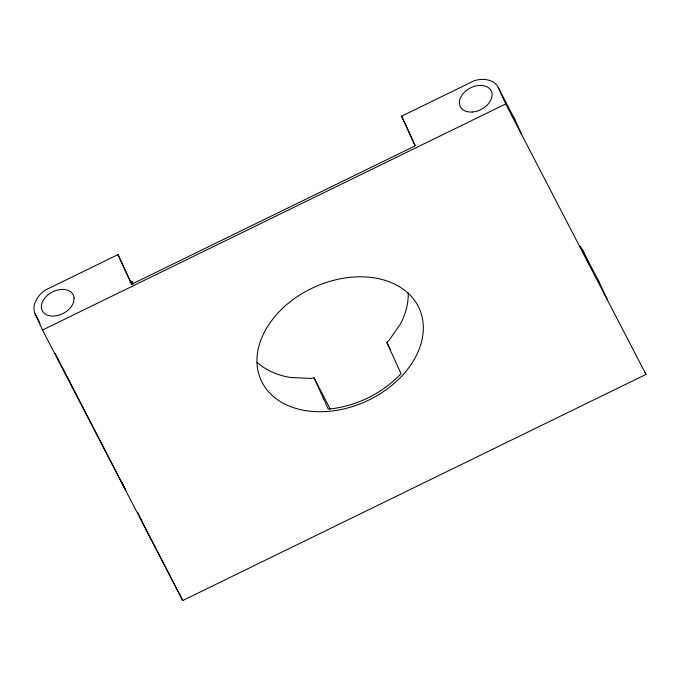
<?xml version="1.0" encoding="UTF-8"?>
<svg xmlns="http://www.w3.org/2000/svg" width="680" height="680" viewBox="0 0 680 680"><rect width="100%" height="100%" fill="white"/><g stroke="black" fill="none" stroke-linecap="round" stroke-linejoin="round"><path stroke-width="1.02" d="M257.133 362.346A86.853 62.688 -24.5 0 0 290.275 377.451L311.024 378.411L314.083 377.901L328.321 409.156C355.784 406.427 382.092 393.771 401.047 373.668L386.801 342.405L389.045 340.332L400.622 323.595A86.853 62.688 -24.5 0 0 408.187 292.714M132.013 284.444A17.374 0.442 64 0 1 127.185 274.252L117.946 254.634L44.889 290.292A25.177 17.416 -27.4 0 0 35.096 313.795L42.508 330.046L182.758 600.516L646 374.416L645.141 372.546M117.946 254.634L131.478 284.333L415.072 145.919L401.531 116.22L474.598 80.563A25.177 17.416 -27.4 0 1 498.346 87.695L514.845 119.519L521.399 133.892M130.093 282.6L131.971 281.681L133.212 284.07M42.508 330.046L505.75 103.947L498.346 87.695M579.853 246.245A25.177 17.416 -27.4 0 1 582.496 249.976L598.995 281.792L607.197 299.353M505.75 103.947L646 374.416M401.531 116.22L403.597 120.198M386.801 342.405L390.711 349.936M314.083 377.901L330.2 408.977M35.096 313.795L39.95 323.153M582.496 249.976L589.05 264.358M404.013 120.997L410.779 135.839A17.374 0.442 64 0 0 412.267 139.052M131.971 281.681L132.821 283.534M182.758 600.516L143.947 525.453L137.938 512.703M122.306 482.783L125.8 490.458L55.097 353.286M512.202 115.787A25.177 17.416 -27.4 0 1 514.845 119.519M597.584 279.446A25.177 17.416 -27.4 0 1 598.995 281.792M415.2 145.214A17.374 0.442 64 0 1 414.043 142.808M413.576 141.831A17.374 0.442 64 0 1 412.683 139.944M74.086 298.231L73.729 301.631A17.374 12.019 -27.4 0 1 58.497 315.291L54.239 316.038A17.374 12.019 -27.4 0 1 41.471 305.031A17.374 12.019 -27.4 0 1 58.37 289.867A17.374 12.019 -27.4 0 1 74.086 298.231M305.371 410.584A86.853 62.688 -24.5 0 0 422.969 321.903A86.853 62.688 -24.5 0 0 292.043 300.348A86.853 62.688 -24.5 0 0 305.371 410.584M472.243 112.021A17.374 12.019 -27.4 0 0 491.334 91.12A17.374 12.019 -27.4 0 0 463.607 93.066A17.374 12.019 -27.4 0 0 472.243 112.021"/></g></svg>
